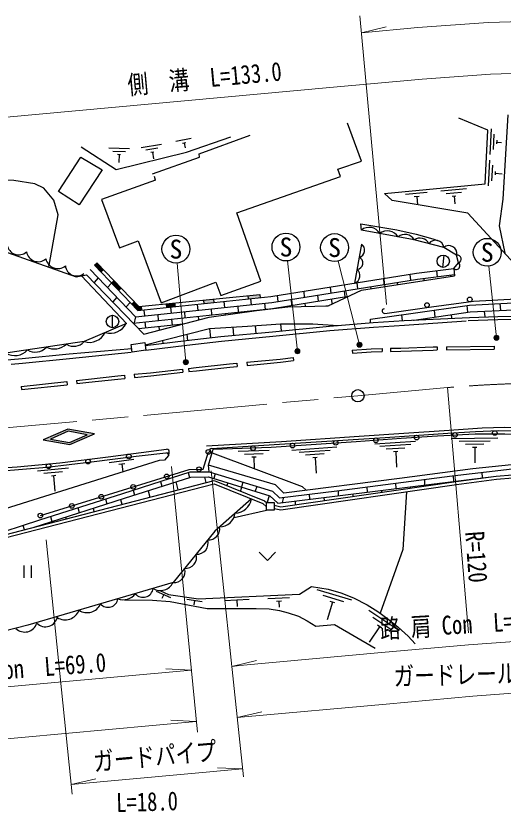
# Model space of a CAD drawing. Units: millimetres at full size, sheet at 1:1000; details may follow other scales. Extents: x 40000 to 680000, y 20000 to 380000.
# Drawn here: x 430871 to 478082, y 237942 to 315098 of the extents above; entities that cross this region are included whole.
import ezdxf
from ezdxf.enums import TextEntityAlignment as Align

# ---------------------------------------------------------------- set-up
doc = ezdxf.new("R2010")
doc.units = ezdxf.units.MM
doc.header["$LTSCALE"] = 1000
doc.linetypes.add('CHAIN', pattern=[18.5, 12, -1.5, 3.5, -1.5])
doc.linetypes.add('DASHED', pattern=[7.5, 6, -1.5])
for name, color, linetype, lineweight in [('M-BGD', 7, 'Continuous', 25), ('M-BMK', 2, 'CHAIN', 13), ('M-BMK-SRVR', 3, 'Continuous', 25), ('M-STR-HTXT', 7, 'Continuous', 13), ('M-STR-STRC', 7, 'Continuous', 25)]:
    doc.layers.add(name, color=color, linetype=linetype, lineweight=lineweight)
doc.styles.add('ＭＳ ゴシック', font='')
doc.styles.get('ＭＳ ゴシック').set_extended_font_data('MS Gothic')

msp = doc.modelspace()

# ---------------------------------------------------------------- hatches: boundary and pattern name
at = {"layer": 'M-BGD'}
for points in [[(438735, 291168), (438495, 290938), (439116, 290287), (439358, 290519)], [(440387, 289445), (440143, 289212), (440814, 288510), (441058, 288744)], [(454540, 287785), (454506, 288109), (453351, 287994), (453386, 287663)], [(442698, 286537), (443053, 286574), (443011, 286970), (442782, 286947), (442346, 287401), (442099, 287164)], [(446293, 286916), (446254, 287291), (445420, 287208), (445460, 286828)], [(450057, 287312), (450020, 287664), (449035, 287567), (449073, 287209)]]:
    msp.add_hatch(color=256, dxfattribs=at).paths.add_polyline_path(points)
at = {"layer": 'M-STR-HTXT'}
for points in [[(477656, 284025, -1), (477217, 283786, -0.41421), (477317, 284125, -0.41421)], [(464386, 283352, -1), (463947, 283113, -0.41421), (464047, 283452, -0.41421)], [(458368, 282721, -1), (457929, 282482, -0.41421), (458029, 282821, -0.41421)], [(447553, 281670, -1), (447114, 281430, -0.41421), (447214, 281770, -0.41421)]]:
    msp.add_hatch(color=256, dxfattribs=at).paths.add_polyline_path(points)
at = {"layer": 'M-STR-STRC'}
h = msp.add_hatch(color=256, dxfattribs=at)
h.paths.add_polyline_path([(435910, 275042), (433516, 274003), (436087, 273553), (438481, 274592)])
h.paths.add_polyline_path([(437789, 274510), (436063, 273751), (434207, 274085), (435933, 274844)], flags=16)

# ---------------------------------------------------------------- linework, layer by layer
at = {"layer": 'M-BGD'}
for p, q in [((476918, 304150), (476796, 301653)), ((477193, 303636), (477120, 302137)), ((444984, 302633), (443010, 302310)), ((447854, 303210), (446383, 302916)), ((447349, 302803), (447006, 302734)), ((447177, 302769), (447269, 302308)), ((477465, 303047), (477448, 302697)), ((477456, 302872), (477943, 302819)), ((441885, 302230), (439885, 302276)), ((441478, 301939), (440278, 301967)), ((444638, 302272), (443454, 302078)), ((444232, 301902), (443956, 301857)), ((444094, 301879), (444199, 301241)), ((441011, 301650), (440731, 301656)), ((440871, 301653), (440854, 300903)), ((476771, 301135), (476649, 298638)), ((477046, 300621), (476973, 299123)), ((444400, 299186), (444306, 299535)), ((477317, 300033), (477300, 299683)), ((477309, 299858), (477983, 299806)), ((444400, 299186), (439173, 297319)), ((470727, 297982), (468636, 297785)), ((474527, 298339), (472038, 298105)), ((474057, 297993), (472564, 297853)), ((469953, 297608), (469466, 297562)), ((469710, 297585), (469783, 296797)), ((473513, 297641), (473164, 297608)), ((473339, 297624), (473409, 296878)), ((464350, 292992), (463695, 289196)), ((472333, 291922), (472224, 290727)), ((438495, 290938), (438735, 291168)), ((439116, 290287), (439358, 290519)), ((471630, 290400), (471685, 289823)), ((473315, 290611), (473379, 289911)), ((437211, 289903), (441574, 285279)), ((438855, 289721), (438439, 289256)), ((440143, 289212), (440387, 289445)), ((466479, 289642), (466534, 289063)), ((469051, 290054), (469106, 289476)), ((470395, 289661), (470415, 289451)), ((472976, 289984), (472988, 289851)), ((440143, 289212), (439755, 288778)), ((440814, 288510), (441058, 288744)), ((461334, 288817), (461389, 288239)), ((463906, 289229), (463962, 288651)), ((465248, 288857), (465267, 288653)), ((467820, 289270), (467841, 289052)), ((440656, 287835), (440247, 287378)), ((453351, 287994), (453386, 287663)), ((454506, 288109), (454540, 287785)), ((456189, 287992), (456244, 287414)), ((458761, 288405), (458817, 287826)), ((460103, 288032), (460158, 287454)), ((462675, 288445), (462731, 287866)), ((441944, 287325), (441557, 286892)), ((442099, 287164), (442346, 287401)), ((445420, 287208), (445460, 286828)), ((446254, 287291), (446293, 286916)), ((448435, 287141), (448490, 286564)), ((449035, 287567), (449073, 287209)), ((450020, 287664), (450057, 287312)), ((451021, 287414), (451076, 286837)), ((453606, 287687), (453662, 287109)), ((454955, 287245), (455011, 286652)), ((457531, 287620), (457586, 287041)), ((458872, 287248), (458902, 286941)), ((460918, 286988), (461212, 287035)), ((461445, 287660), (461492, 287167)), ((474583, 287038), (474648, 286380)), ((477781, 287221), (477845, 286564)), ((443011, 286970), (443053, 286574)), ((443263, 286596), (443318, 286019)), ((445849, 286869), (445904, 286291)), ((447197, 286428), (447252, 285850)), ((449783, 286700), (449838, 286123)), ((451131, 286259), (451144, 286125)), ((452369, 286973), (452424, 286395)), ((453717, 286532), (453721, 286493)), ((456300, 286835), (456303, 286797)), ((471413, 286574), (471478, 285916)), ((476245, 286484), (476300, 285923)), ((440230, 284884), (440230, 286084)), ((442465, 285941), (442304, 285241)), ((444611, 286155), (444667, 285578)), ((445960, 285714), (446015, 285137)), ((448545, 285987), (448579, 285639)), ((468243, 286120), (468298, 285558)), ((469893, 285685), (469898, 285639)), ((473063, 286148), (473098, 285797)), ((442737, 284791), (447084, 285249)), ((443374, 285442), (443429, 284864)), ((444722, 285000), (444756, 284642)), ((449632, 284810), (449733, 283905)), ((451878, 284937), (451954, 284131)), ((454062, 285070), (454130, 284335)), ((456516, 285244), (456584, 284571)), ((447435, 284246), (447500, 283658)), ((445068, 283637), (445100, 283370)), ((463471, 282718), (463489, 282419)), ((466372, 282860), (466380, 282561)), ((467159, 282884), (467168, 282584)), ((471702, 283025), (471706, 282725)), ((472611, 283038), (477228, 283106)), ((472611, 283038), (472615, 282738)), ((472615, 282738), (477233, 282806)), ((477228, 283106), (477233, 282806)), ((457741, 281998), (457780, 281700)), ((447003, 280864), (447036, 280566)), ((447593, 280929), (447626, 280631)), ((452287, 281438), (452315, 281139)), ((453260, 281530), (453288, 281231)), ((441401, 280273), (441431, 279975)), ((442319, 280365), (442348, 280066)), ((431374, 279181), (435807, 279661)), ((431406, 278883), (435839, 279362)), ((435807, 279661), (435839, 279362)), ((436739, 279762), (436771, 279463)), ((431374, 279181), (431406, 278883)), ((473060, 274148), (477585, 274196)), ((457602, 273023), (461980, 273341)), ((465649, 273634), (469587, 273879)), ((469134, 273550), (466140, 273364)), ((468554, 273213), (466757, 273102)), ((476826, 273888), (473826, 273856)), ((476229, 273582), (474429, 273562)), ((475542, 273274), (475122, 273270)), ((475332, 273272), (475348, 271772)), ((455414, 272988), (452416, 272890)), ((454825, 272668), (453025, 272609)), ((461309, 272991), (458317, 272774)), ((460732, 272649), (458937, 272518)), ((467883, 272871), (467464, 272845)), ((467674, 272858), (467767, 271361)), ((442289, 272103), (439909, 271794)), ((441416, 271687), (440860, 271615)), ((441138, 271651), (441233, 270918)), ((454145, 272346), (453725, 272332)), ((453935, 272339), (453971, 271222)), ((460066, 272300), (459647, 272269)), ((459856, 272284), (459965, 270788)), ((435954, 271259), (432966, 270989)), ((435383, 270906), (433590, 270744)), ((447563, 270843), (447695, 270360)), ((476086, 270325), (476064, 270874)), ((434723, 270545), (434305, 270507)), ((434514, 270526), (434649, 269032)), ((449132, 270414), (449282, 269871)), ((450194, 270739), (450054, 270259)), ((470510, 269634), (470487, 270186)), ((473298, 269979), (473275, 270545)), ((474693, 270133), (474692, 270152)), ((444892, 269994), (445025, 269511)), ((446360, 269936), (446571, 269169)), ((451392, 269849), (451317, 269589)), ((452871, 269918), (452622, 269064)), ((454210, 269508), (454070, 269028)), ((464933, 268944), (464912, 269463)), ((467721, 269289), (467700, 269824)), ((469120, 269342), (469116, 269462)), ((471906, 269746), (471904, 269807)), ((442222, 269145), (442354, 268663)), ((443689, 269087), (443859, 268468)), ((455408, 268618), (455212, 267945)), ((459356, 268257), (459336, 268759)), ((462145, 268599), (462124, 269101)), ((463548, 268536), (463539, 268771)), ((466334, 268939), (466327, 269117)), ((439551, 268296), (439684, 267813)), ((441019, 268238), (441148, 267766)), ((456818, 268451), (456666, 267928)), ((457976, 267729), (457962, 268087)), ((460762, 268133), (460751, 268428)), ((436881, 267445), (437014, 266962)), ((438349, 267388), (438437, 267065)), ((452016, 266501), (455157, 267203)), ((434211, 266594), (434344, 266112)), ((435679, 266537), (435726, 266363)), ((431543, 265737), (431660, 265311)), ((433009, 265685), (433015, 265662)), ((431635, 261832), (431635, 260658)), ((432335, 261832), (432335, 260658)), ((445876, 258707), (444507, 259320)), ((463431, 258474), (460080, 259484)), ((445192, 259014), (445020, 258630)), ((448907, 258332), (447424, 258557)), ((453472, 258529), (451074, 258415)), ((457392, 258714), (455294, 258615)), ((462657, 258331), (460646, 258937)), ((448166, 258445), (448103, 258029)), ((452273, 258472), (452301, 257872)), ((456602, 258377), (456113, 258353)), ((456357, 258365), (456384, 257805)), ((461547, 258289), (461028, 256566)), ((461782, 258219), (461313, 258360)), ((467973, 255527), (465073, 257485)), ((467192, 255620), (465451, 256795)), ((466120, 255909), (465113, 254417)), ((466323, 255772), (465917, 256046))]:
    msp.add_line(p, q, dxfattribs=at)
for points in [[(484832, 291465), (479166, 291108), (474674, 295980), (467349, 297204), (466581, 297894), (476357, 298812), (476612, 304041), (473802, 305204)], [(478533, 305507), (478056, 297331), (477697, 294764), (478253, 292098)], [(439173, 297319), (440900, 292629), (442702, 293304), (444955, 287300), (450249, 289289), (450737, 288013), (454604, 289402), (452276, 296006), (462338, 299533), (462075, 300246), (464365, 301034), (463018, 304717)], [(437183, 302403), (440577, 300199), (447386, 301884), (451701, 303378)], [(444106, 299789), (448668, 301416), (448640, 301725), (453586, 303538)], [(414314, 289969), (414887, 295032), (422363, 294894), (436696, 289809), (437726, 289996)], [(473315, 290611), (473760, 291170), (473584, 291926), (472331, 292661), (469465, 293386), (464349, 294340), (464309, 294949), (467780, 294381), (469668, 293934), (471271, 293508), (471741, 293341)], [(438495, 290938), (442698, 286537), (455582, 287895), (469699, 290158), (473315, 290611)], [(438723, 291181), (442782, 286947), (454506, 288109)], [(438076, 290537), (442475, 285930), (455658, 287320), (469781, 289584), (473367, 290033)], [(437726, 289996), (443257, 284251), (449590, 285903), (454176, 286558), (457234, 286901), (461121, 286993), (464352, 288511), (473379, 289911)], [(442227, 285321), (455735, 286744), (463109, 287927)], [(466615, 286274), (471134, 286914), (475221, 287441), (479363, 287666), (484203, 287930), (488346, 287761), (492815, 287553), (500329, 285934), (503011, 285366), (503783, 285366)], [(441574, 285279), (437479, 283535), (427679, 282092), (421296, 281843), (415044, 282049), (414701, 287226)], [(465235, 285368), (465236, 285706), (469374, 286276), (474834, 287074), (479078, 287286), (483268, 287565), (484363, 287645), (488952, 287407), (492771, 287248), (501992, 285179), (502662, 285032), (509452, 284595), (522376, 286239), (522536, 285496), (506279, 283588)], [(469413, 285615), (469467, 285622), (474898, 286417), (479116, 286627), (483315, 286906), (484370, 286984), (488921, 286747), (492685, 286591), (501849, 284534), (502569, 284377), (509304, 283943)], [(443409, 283166), (447372, 283643), (450742, 284018), (455738, 284485), (461252, 285040), (465488, 285389), (468497, 285570), (474825, 285882), (477576, 285959), (481708, 286037), (485014, 285972), (487649, 285817), (496436, 285120), (499479, 284758), (502127, 284383), (504671, 283919), (508558, 283119), (512019, 282293), (517289, 280925)], [(443403, 283209), (449632, 284810), (453312, 285017), (456516, 285244), (459638, 285244), (462096, 285110)], [(384225, 283070), (389026, 282187), (394665, 281489), (398759, 281166), (403356, 280908), (410312, 280674), (415400, 280674), (422916, 281151), (431465, 281887), (436024, 282352), (442091, 282867)], [(463471, 282718), (465288, 282829), (466372, 282860)], [(463489, 282419), (465301, 282529), (466380, 282561)], [(467159, 282884), (468165, 282913), (471296, 283019), (471702, 283025)], [(467168, 282584), (468174, 282613), (471303, 282719), (471706, 282725)], [(453260, 281530), (456486, 281835), (457741, 281998)], [(453288, 281231), (456520, 281537), (457780, 281700)], [(442319, 280365), (443905, 280524), (447003, 280864)], [(447593, 280929), (448327, 281010), (451564, 281369), (452287, 281438)], [(447626, 280631), (448360, 280712), (451595, 281071), (452315, 281139)], [(436739, 279762), (437918, 279889), (440732, 280206), (441401, 280273)], [(442348, 280066), (443937, 280225), (447036, 280566)], [(436771, 279463), (437951, 279591), (440763, 279908), (441431, 279975)], [(449334, 273436), (456621, 273847), (464122, 274363), (468468, 274669), (472865, 274958), (476042, 275174), (478264, 275253), (484102, 275068), (489248, 274938), (491092, 274752), (492640, 274623), (495837, 274291), (498877, 273958), (502180, 273550), (504358, 273156), (507750, 272304), (512136, 271224)], [(449825, 273178), (459978, 273834), (466642, 274252), (472726, 274672), (475409, 274830), (477630, 274917), (479246, 274888), (482246, 274787), (486857, 274671), (490218, 274498), (492338, 274339), (495670, 274022), (500286, 273474), (503641, 272926), (507434, 272018), (510918, 271158)], [(449606, 270919), (449532, 271545), (449993, 273110), (455613, 273294), (463850, 273865), (468209, 274178), (471728, 274399), (475377, 274601), (478251, 274583), (484083, 274398), (489206, 274269), (491030, 274085), (492578, 273956), (495766, 273625), (498799, 273293), (502079, 272887), (504216, 272501), (507589, 271654), (511329, 270733), (510629, 270383), (506888, 269959), (504441, 269887)], [(403634, 270206), (408589, 270131), (413038, 270129), (416996, 270355), (419896, 270597), (422706, 270808), (426596, 271110), (430992, 271397), (435116, 271789), (439824, 272378), (445473, 273103)], [(429107, 270987), (433877, 271356), (438180, 271872), (442532, 272437), (445679, 272781), (445653, 272483), (445259, 272041), (444754, 272025), (428065, 266776)], [(433237, 266671), (442543, 269555), (447649, 271155), (449023, 271171), (449522, 272846)], [(449888, 272753), (458599, 269488), (459017, 269122)], [(428010, 264595), (433194, 266270), (441228, 268830), (447745, 270900), (449606, 270919), (455731, 269042), (456428, 268403), (461961, 269080), (473133, 270529), (478403, 271149), (480586, 271394), (482986, 271526), (485283, 271620), (487786, 271601), (490967, 271582), (493225, 271526), (496130, 271372), (499048, 271222), (506652, 270563)], [(506652, 270958), (501589, 271429), (495697, 271824), (492554, 271955), (489675, 271974), (487397, 272049), (484762, 271993), (481995, 271861), (478900, 271597), (475154, 271221), (468059, 270261), (456849, 268848), (456039, 269657), (449532, 271545)], [(455905, 267673), (456556, 267524), (473523, 269980), (477424, 270490), (479002, 270630), (482424, 270884), (484918, 271050), (487023, 271153), (489390, 271216), (491756, 271191), (493970, 271140), (496295, 271025), (498738, 270796), (501219, 270453), (504441, 269887)], [(455905, 267365), (456544, 267219), (473564, 269682), (477457, 270192), (479026, 270331), (482445, 270585), (484935, 270750), (487035, 270853), (489392, 270916), (491751, 270891), (493959, 270840), (496273, 270726), (498703, 270498), (501172, 270156), (502755, 269878)], [(377422, 263342), (385319, 262920), (393521, 262762), (404511, 265190), (411751, 265821), (421728, 265948), (424041, 266012), (427842, 266295), (428032, 264372), (450093, 270081), (454972, 268118), (455157, 267945)], [(432626, 265561), (433346, 265794), (441379, 268353), (447825, 270401), (449533, 270418), (455476, 268597), (456259, 267878), (462024, 268584), (477424, 270490)], [(377303, 263126), (385308, 262620), (393551, 262462), (404556, 264893), (411766, 265521), (421734, 265649), (424056, 265712), (427572, 265974), (427767, 263994), (450073, 269766), (454808, 267861), (455157, 267533)], [(468732, 268983), (468369, 263377), (466185, 257203)], [(453699, 268307), (450150, 265173), (446098, 260176), (432036, 256042), (419907, 252939), (417735, 252408), (415103, 252408), (410051, 259482), (405130, 264943)], [(454452, 263117), (455248, 262322), (456043, 263117)], [(444815, 259413), (445645, 259041), (448564, 258596), (458347, 259060), (459526, 259814), (461131, 259543), (462349, 259176), (463586, 258693), (464901, 258036), (465953, 257375), (466920, 256660), (467925, 255867), (468892, 254979), (469569, 254244)], [(441405, 258521), (444095, 258494), (445815, 258359), (449392, 257683), (454167, 257683), (455424, 257644), (456410, 257470), (457260, 257239), (458246, 256929), (459097, 256485), (459928, 255963), (461736, 256135), (465687, 253822)]]:
    msp.add_lwpolyline(points, dxfattribs=at)
for points in [[(437159, 301415), (439235, 300194), (437012, 296801), (435009, 298070)], [(442034, 283266), (443368, 283455), (443472, 282717), (442139, 282528)], [(455157, 267945), (455905, 267945), (455905, 267203), (455157, 267203)]]:
    msp.add_lwpolyline(points, close=True, dxfattribs=at)
at = {"layer": 'M-BGD', "linetype": 'DASHED'}
for points in [[(434076, 290739), (434967, 295836), (434536, 297252), (433562, 298393), (432710, 298818), (430656, 299138), (422571, 299489), (421473, 295005)], [(443472, 282717), (447422, 283206), (450787, 283580), (455781, 284048), (461293, 284602), (465520, 284950), (468521, 285130), (474705, 285572), (477589, 285679), (481956, 285742), (485036, 285675), (487888, 285484), (495533, 284923), (499475, 284490), (502086, 284139), (504877, 283614), (508638, 282794), (512842, 281741), (517220, 280637)], [(384108, 282644), (388960, 281752), (394621, 281051), (398729, 280727), (403337, 280468), (410305, 280234), (415414, 280234), (422949, 280713), (431506, 281449), (436064, 281914), (442139, 282528)]]:
    msp.add_lwpolyline(points, dxfattribs=at)
at = {"layer": 'M-BGD'}
for centre, radius in [((472279, 291324), 600), ((474854, 287620), 225), ((470709, 287081), 225), ((440230, 285484), 600), ((473423, 274487), 225), ((477280, 274678), 225), ((461861, 273727), 225), ((465749, 273971), 225), ((469699, 274238), 225), ((453859, 273213), 225), ((457672, 273460), 225), ((441816, 272407), 225), ((449522, 272846), 225), ((434040, 271461), 225), ((437861, 271906), 225), ((448612, 271166), 225), ((445486, 270477), 225), ((442240, 269461), 225), ((439144, 268502), 225), ((436287, 267616), 225), ((433237, 266671), 225)]:
    msp.add_circle(centre, radius, dxfattribs=at)
for centre, radius, start, end in [((465100, 293431), 1179, 29.34276, 129.53931), ((466871, 293048), 1214, 31.17459, 127.70748), ((468575, 292932), 999, 27.05848, 131.82359), ((470031, 292611), 960, 25.45367, 126.12624), ((471547, 292577), 788, 6.06426, 145.51565), ((431148, 293109), 1160, 190.95287, 309.98249), ((463963, 292400), 706, 283.59666, 56.82481), ((472826, 292069), 772, 349.30424, 129.91694), ((433033, 292440), 1160, 190.95287, 309.98249), ((463886, 291155), 609, 273.90872, 66.51276), ((473639, 291540), 389, 288.13157, 98.10083), ((434918, 291772), 1160, 190.95287, 309.98249), ((436762, 291003), 1106, 186.25666, 308.49512), ((473546, 290884), 358, 229.62089, 53.28738), ((463404, 289942), 801, 291.30671, 49.11476), ((466583, 286496), 225, 98.05879, 278.05879), ((439987, 286132), 1785, 255.06811, 331.93058), ((437979, 285202), 1740, 253.31747, 332.82435), ((434585, 284600), 1771, 244.79714, 311.9618), ((436478, 284400), 1323, 237.58324, 319.1757), ((430770, 283805), 1620, 238.59122, 318.16772), ((432733, 284021), 1501, 239.75561, 317.00333), ((449839, 272954), 225, 93.69774, 273.69774), ((445502, 272880), 225, 277.30944, 97.30944), ((452094, 268541), 1621, 271.19453, 351.70461), ((450617, 267100), 1521, 269.68161, 353.21753), ((449551, 265391), 1074, 265.0653, 10.0407), ((448431, 264010), 1074, 265.0653, 16.85201), ((447310, 262628), 1074, 265.0653, 16.85201), ((446190, 261247), 1074, 265.0653, 16.85201), ((444875, 260770), 1359, 238.67255, 334.09509), ((443193, 259739), 985, 220.33227, 352.43537), ((439792, 258759), 973, 221.83499, 350.93265), ((441264, 259991), 1476, 249.78246, 322.98518), ((437772, 258682), 1416, 236.61863, 336.14901), ((435636, 258037), 1460, 238.53974, 338.40442), ((431732, 256597), 1212, 224.74412, 343.95542), ((433742, 257061), 1164, 223.37602, 351.11913)]:
    msp.add_arc(centre, radius, start, end, dxfattribs=at)
at = {"layer": 'M-BMK'}
msp.add_lwpolyline([(424823, 274706), (464011, 278289), (472691, 279080)], dxfattribs=at)
msp.add_arc((482942, 159518), 120000, 61.65766, 94.90016, dxfattribs=at)
at = {"layer": 'M-BMK-SRVR'}
msp.add_circle((464011, 278289), 600, dxfattribs=at)
at = {"layer": 'M-STR-HTXT'}
for p, q in [((464214, 315098), (466781, 287135)), ((464364, 313466), (466754, 314027)), ((447334, 281550), (446495, 291153)), ((458149, 282601), (457188, 291358)), ((464166, 283232), (462087, 291342)), ((477436, 283906), (476690, 290851)), ((474728, 255325), (472691, 279080)), ((445944, 271417), (448452, 245694)), ((452925, 241360), (449787, 271021)), ((433798, 264332), (436306, 239663)), ((451792, 252065), (454182, 252627)), ((447866, 251707), (445414, 251826)), ((452319, 247093), (454708, 247654)), ((448321, 246727), (445869, 246847)), ((436211, 240601), (452845, 242120)), ((452845, 242120), (450393, 242239)), ((436211, 240601), (438601, 241162))]:
    msp.add_line(p, q, dxfattribs=at)
for points in [[(464364, 313466), (469835, 313964), (476623, 314458), (482051, 314608), (489461, 314415), (497493, 313867), (505922, 312828), (508355, 312401)], [(387821, 306160), (394265, 305244), (401411, 304552), (408840, 304193), (416432, 304236), (422513, 304620), (447572, 306909), (461282, 308165), (470243, 308981), (476874, 309463), (482056, 309607), (489226, 309420), (497016, 308888), (505184, 307881), (513473, 306426), (519125, 305068), (524109, 303688)], [(451792, 252065), (452582, 252137), (466285, 253393), (474731, 254162), (479632, 254518), (482104, 254587), (486637, 254469), (491775, 254118), (497058, 253467), (502284, 252549), (505359, 251811), (507007, 251354)], [(375988, 252367), (377230, 252112), (387744, 250619), (397427, 249681), (407667, 249185), (418324, 249246), (426748, 249778), (447866, 251707)], [(452319, 247093), (453037, 247158), (466740, 248413), (475139, 249178), (479883, 249523), (482108, 249585), (486401, 249473), (491299, 249139), (496319, 248520), (501267, 247651), (504107, 246969), (505840, 246489)], [(402272, 244440), (407560, 244184), (418496, 244247), (427133, 244792), (448351, 246730)]]:
    msp.add_lwpolyline(points, dxfattribs=at)
for centre in [(477436, 283906), (464166, 283232), (458149, 282601), (447334, 281550)]:
    msp.add_circle(centre, 250, dxfattribs=at)
at = {"layer": 'M-STR-STRC'}
for points in [[(436087, 273553), (438481, 274592), (435910, 275042), (433516, 274003)], [(436063, 273751), (437789, 274510), (435933, 274844), (434207, 274085)]]:
    msp.add_lwpolyline(points, close=True, dxfattribs=at)
for centre in [(457041, 292700), (461752, 292650), (446377, 292498), (476546, 292193)]:
    msp.add_circle(centre, 1350, dxfattribs=at)

# ---------------------------------------------------------------- texts
at = {"layer": 'M-STR-HTXT', "style": 'ＭＳ ゴシック', "width": 0.8}
for s, rotation, p in [('側\u3000溝\u3000L=133.0', 5.234, (449287, 307613)), ('路 肩 Con\u3000L=63.0', 3.298, (474700, 254706)), ('路 肩 Con\u3000L=69.0', 4.31, (431247, 250376)), ('ガードレール\u3000L=63.0', 1.514, (477497, 249895)), ('ガードパイプ', 5.218, (444478, 241903)), ('L=18.0', 1.847, (443626, 237482))]:
    msp.add_text(s, height=1833, rotation=rotation, dxfattribs=at).set_placement(p, align=Align.BOTTOM_CENTER)
msp.add_text('R=120', height=1833, rotation=274.156, dxfattribs=at).set_placement((473864, 265050), align=Align.BOTTOM_LEFT)
at = {"layer": 'M-STR-STRC', "style": 'ＭＳ ゴシック'}
for p in [(446377, 292498), (457041, 292700), (461752, 292650), (476546, 292193)]:
    msp.add_text('S', height=1833, dxfattribs=at).set_placement(p, align=Align.MIDDLE_CENTER)

doc.saveas('drawing.dxf')
